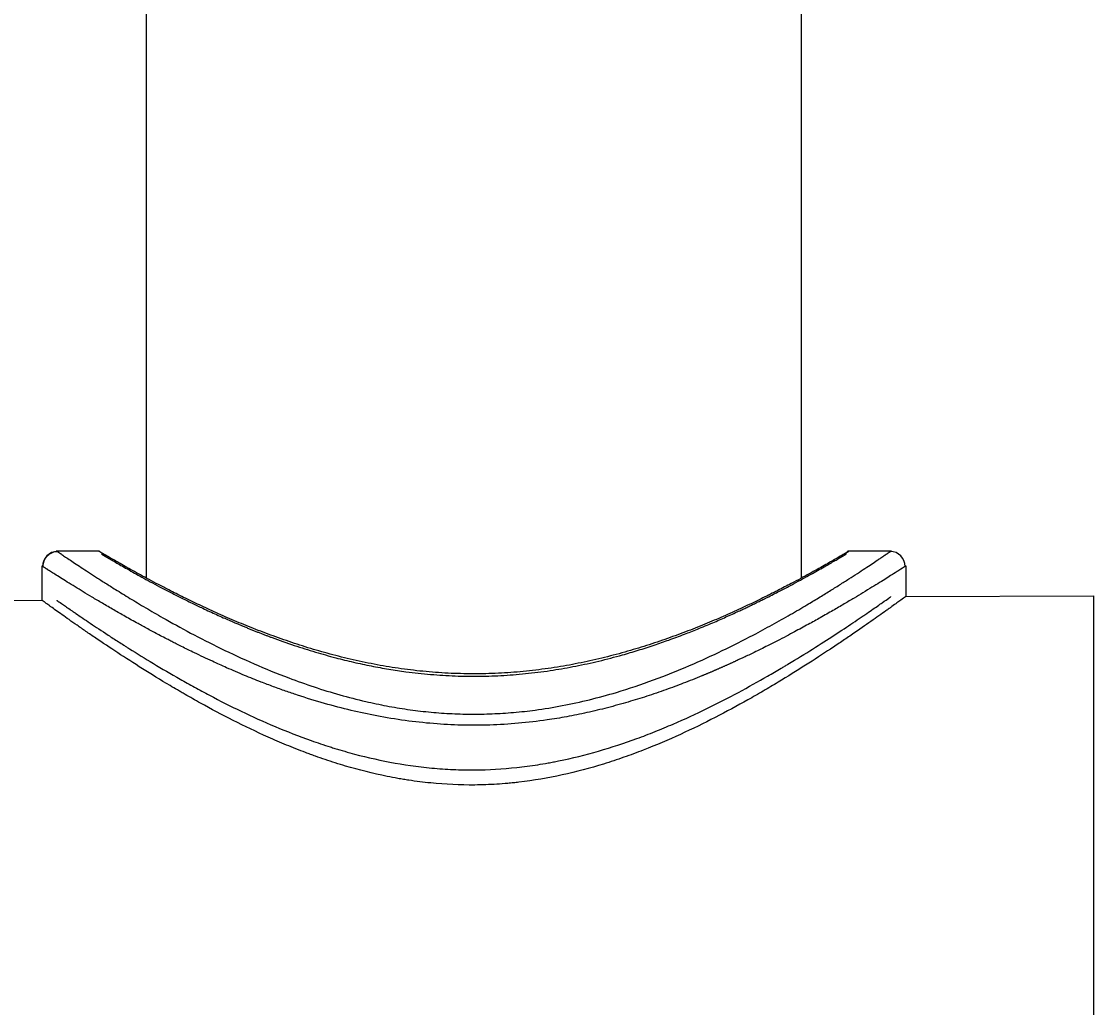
# Model space of a CAD drawing. Header units: millimetres. Extents: x 11618 to 13994, y -5897 to -2537.
# Drawn here: x 12316.13 to 12352.12, y -4158.07 to -4124.98 of the extents above; entities that cross this region are included whole.
import ezdxf

# ---------------------------------------------------------------- set-up
doc = ezdxf.new("R2010")
doc.units = ezdxf.units.MM
doc.layers.add('DIM', color=3, linetype='Continuous', lineweight=13)
doc.styles.get("Standard").update_dxf_attribs({"font": 'arial.ttf'})
doc.dimstyles.get("Standard").update_dxf_attribs({"dimtxt": 0.18, "dimasz": 0.18, "dimexe": 0.18, "dimexo": 0.0625, "dimgap": 0.09, "dimtad": 0, "dimtih": 1, "dimtoh": 1, "dimdec": 1, "dimdsep": 46, "dimtxsty": 'Standard', "dimcen": 0.09, "dimadec": 0, "dimazin": 0, "dimtfac": 1, "dimtdec": 1, "dimtofl": 0, "dimtmove": 0, "dimatfit": 3, "dimfxl": 1, "dimtolj": 1, "dimtzin": 0, "dimarcsym": 0})

# ---------------------------------------------------------------- blocks, each defined once
blk = doc.blocks.new('*D7')
at = {"layer": 'Defpoints', "color": 0, "transparency": 16777216}
for p in [(12331.318, -3489.71), (12736.437, -5533.88), (12816.946, -5533.88)]:
    blk.add_point(p, dxfattribs=at)
at = {"layer": 'DIM', "color": 0, "lineweight": -2, "transparency": 16777216}
for p, q in [((12331.381, -3489.71), (12817.126, -3489.71)), ((12816.946, -3507.71), (12816.946, -4494.996)), ((12816.946, -5515.88), (12816.946, -4528.595)), ((12736.499, -5533.88), (12817.126, -5533.88))]:
    blk.add_line(p, q, dxfattribs=at)
at = {"layer": 'DIM', "color": 0, "transparency": 16777216}
for points in [[(12813.946, -3507.71), (12819.946, -3507.71), (12816.946, -3489.71)], [(12813.946, -5515.88), (12819.946, -5515.88), (12816.946, -5533.88)]]:
    blk.add_solid(points, dxfattribs=at)
at = {"layer": 'DIM', "color": 3, "transparency": 16777216, "insert": (12816.946, -4511.795), "char_height": 18, "attachment_point": 5}
blk.add_mtext('\\A1;(2280)', dxfattribs=at)

msp = doc.modelspace()

# ---------------------------------------------------------------- linework, layer by layer
at = {"linetype": 'Continuous', "lineweight": 18}
for p, q in [((12320.318, -3609.706), (12320.318, -4143.641)), ((12342.318, -4143.641), (12342.318, -4004.886)), ((12318.75, -4142.749), (12317.298, -4142.749)), ((12345.342, -4142.749), (12343.885, -4142.749)), ((12316.818, -4143.249), (12316.818, -4144.401)), ((12345.818, -4143.249), (12345.818, -4144.273)), ((12345.814, -4144.277), (12352.118, -4144.249)), ((12352.118, -4144.249), (12352.118, -4184.249)), ((12313.318, -4144.42), (12316.823, -4144.404))]:
    msp.add_line(p, q, dxfattribs=at)
for centre, major_axis, ratio, start_param, end_param in [((12317.341, -4143.264), (0.277, 0.416), 0.99765, 0.58867, 2.157296), ((12343.912, -4142.853), (0.0507, -0.0862), 0.999321, 3.293819, 3.641049), ((12343.912, -4142.853), (0.0507, -0.0862), 0.999321, 2.975535, 3.247018), ((12345.296, -4143.264), (0.277, -0.416), 0.997724, 0.98425, 2.552943)]:
    msp.add_ellipse(centre, major_axis=major_axis, ratio=ratio, start_param=start_param, end_param=end_param, dxfattribs=at)
for points, knots in [([(12317.351, -4142.772), (12317.286, -4142.772), (12317.193, -4142.79), (12317.076, -4142.851), (12316.997, -4142.916), (12316.932, -4142.996), (12316.871, -4143.112), (12316.853, -4143.206), (12316.852, -4143.271)], [0, 0, 0, 0, 0.239539, 0.368425, 0.500024, 0.631619, 0.760495, 1, 1, 1, 1]), ([(12317.318, -4142.749), (12317.318, -4142.749), (12317.318, -4142.749), (12317.319, -4142.749), (12317.319, -4142.75), (12317.32, -4142.75), (12317.321, -4142.751), (12317.322, -4142.752), (12317.323, -4142.752), (12317.325, -4142.753), (12317.326, -4142.755), (12317.328, -4142.756), (12317.331, -4142.758), (12317.333, -4142.759), (12317.336, -4142.761), (12317.338, -4142.763), (12317.342, -4142.765), (12317.345, -4142.767), (12317.348, -4142.77), (12317.351, -4142.771), (12317.352, -4142.772)], [0, 0, 0, 0, 0.032688, 0.089949, 0.147207, 0.204464, 0.26172, 0.318975, 0.376231, 0.433489, 0.490749, 0.548012, 0.60528, 0.662552, 0.71983, 0.777115, 0.834407, 0.891708, 0.949018, 1, 1, 1, 1]), ([(12318.724, -4142.752), (12318.724, -4142.752), (12318.723, -4142.752), (12318.722, -4142.751), (12318.721, -4142.75), (12318.72, -4142.75), (12318.719, -4142.75), (12318.719, -4142.749), (12318.718, -4142.749), (12318.718, -4142.749), (12318.719, -4142.749), (12318.719, -4142.749), (12318.719, -4142.75), (12318.72, -4142.75), (12318.721, -4142.751), (12318.722, -4142.751), (12318.723, -4142.752), (12318.724, -4142.752), (12318.724, -4142.752)], [0, 0, 0, 0, 0.0633, 0.126584, 0.189853, 0.25311, 0.316353, 0.379585, 0.442806, 0.506017, 0.569219, 0.632412, 0.695599, 0.758779, 0.821953, 0.885123, 0.948289, 1, 1, 1, 1]), ([(12343.919, -4142.749), (12343.919, -4142.749), (12343.918, -4142.749), (12343.918, -4142.749), (12343.918, -4142.75), (12343.917, -4142.75), (12343.917, -4142.75), (12343.916, -4142.751), (12343.915, -4142.752), (12343.913, -4142.752), (12343.912, -4142.753), (12343.91, -4142.754), (12343.908, -4142.755), (12343.906, -4142.756), (12343.904, -4142.758), (12343.902, -4142.759), (12343.899, -4142.761), (12343.897, -4142.762), (12343.894, -4142.764), (12343.891, -4142.766), (12343.887, -4142.768), (12343.884, -4142.77), (12343.88, -4142.772), (12343.876, -4142.774), (12343.872, -4142.776), (12343.868, -4142.779), (12343.864, -4142.781), (12343.859, -4142.784), (12343.855, -4142.787), (12343.85, -4142.79), (12343.845, -4142.793), (12343.839, -4142.796), (12343.834, -4142.799), (12343.828, -4142.802), (12343.823, -4142.806), (12343.817, -4142.809), (12343.811, -4142.813), (12343.804, -4142.817), (12343.798, -4142.82), (12343.791, -4142.824), (12343.784, -4142.828), (12343.777, -4142.833), (12343.77, -4142.837), (12343.762, -4142.841), (12343.755, -4142.846), (12343.747, -4142.85), (12343.707, -4142.874), (12343.623, -4142.923), (12343.472, -4143.01), (12343.291, -4143.115), (12343.081, -4143.234), (12342.844, -4143.367), (12342.581, -4143.512), (12342.292, -4143.67), (12341.942, -4143.856), (12341.524, -4144.073), (12341.027, -4144.322), (12340.491, -4144.581), (12339.918, -4144.844), (12339.311, -4145.108), (12338.67, -4145.37), (12337.999, -4145.624), (12337.3, -4145.866), (12336.57, -4146.092), (12335.811, -4146.3), (12335.026, -4146.482), (12334.221, -4146.634), (12333.399, -4146.752), (12332.562, -4146.833), (12331.72, -4146.873), (12330.874, -4146.872), (12330.028, -4146.83), (12329.193, -4146.747), (12328.371, -4146.627), (12327.564, -4146.472), (12326.779, -4146.288), (12326.02, -4146.079), (12325.288, -4145.85), (12324.585, -4145.605), (12323.914, -4145.349), (12323.278, -4145.088), (12322.672, -4144.823), (12322.102, -4144.56), (12321.569, -4144.303), (12321.117, -4144.075), (12320.735, -4143.877), (12320.416, -4143.708), (12320.123, -4143.549), (12319.854, -4143.401), (12319.61, -4143.264), (12319.393, -4143.141), (12319.205, -4143.034), (12319.091, -4142.968), (12319.028, -4142.931), (12319.006, -4142.918), (12318.984, -4142.905), (12318.962, -4142.893), (12318.942, -4142.881), (12318.923, -4142.869), (12318.904, -4142.859), (12318.887, -4142.848), (12318.87, -4142.838), (12318.854, -4142.829), (12318.839, -4142.82), (12318.825, -4142.812), (12318.812, -4142.804), (12318.799, -4142.797), (12318.788, -4142.79), (12318.777, -4142.784), (12318.767, -4142.778), (12318.759, -4142.773), (12318.751, -4142.768), (12318.743, -4142.764), (12318.737, -4142.76), (12318.732, -4142.757), (12318.727, -4142.755), (12318.725, -4142.753), (12318.724, -4142.753)], [0, 0, 0, 0, 0.000655, 0.001844, 0.003032, 0.004221, 0.005409, 0.006598, 0.007786, 0.008974, 0.010162, 0.01135, 0.012538, 0.013726, 0.014914, 0.016102, 0.017291, 0.018479, 0.019667, 0.020856, 0.022045, 0.023233, 0.024422, 0.025611, 0.026801, 0.02799, 0.02918, 0.03037, 0.03156, 0.032751, 0.033942, 0.035133, 0.036324, 0.037516, 0.038708, 0.039901, 0.041094, 0.042287, 0.043481, 0.044676, 0.04587, 0.047066, 0.048261, 0.049458, 0.050654, 0.051852, 0.05305, 0.068751, 0.084494, 0.100316, 0.116252, 0.131893, 0.147586, 0.163361, 0.179251, 0.200266, 0.221301, 0.242423, 0.263609, 0.284646, 0.305603, 0.326819, 0.347716, 0.368377, 0.389799, 0.41083, 0.431582, 0.452813, 0.47379, 0.494653, 0.515605, 0.536587, 0.557746, 0.578554, 0.599616, 0.621052, 0.641841, 0.662902, 0.684326, 0.705186, 0.726181, 0.747383, 0.768482, 0.78954, 0.810626, 0.826447, 0.842166, 0.857813, 0.873419, 0.889379, 0.905219, 0.920973, 0.936676, 0.939336, 0.941993, 0.944647, 0.947298, 0.949947, 0.952593, 0.955236, 0.957878, 0.960518, 0.963155, 0.965792, 0.968426, 0.97106, 0.973693, 0.976324, 0.978955, 0.981586, 0.984216, 0.986846, 0.989476, 0.992106, 0.994737, 0.997368, 1, 1, 1, 1]), ([(12318.824, -4142.853), (12318.825, -4142.853), (12318.826, -4142.853), (12318.828, -4142.855), (12318.83, -4142.856), (12318.832, -4142.857), (12318.835, -4142.859), (12318.838, -4142.861), (12318.841, -4142.862), (12318.844, -4142.864), (12318.847, -4142.866), (12318.851, -4142.869), (12318.855, -4142.871), (12318.859, -4142.874), (12318.864, -4142.876), (12318.869, -4142.879), (12318.874, -4142.882), (12318.879, -4142.885), (12318.884, -4142.888), (12318.89, -4142.892), (12318.896, -4142.895), (12318.902, -4142.899), (12318.908, -4142.902), (12318.915, -4142.906), (12318.921, -4142.91), (12318.928, -4142.914), (12318.936, -4142.919), (12318.943, -4142.923), (12318.951, -4142.928), (12318.959, -4142.932), (12318.967, -4142.937), (12318.976, -4142.942), (12318.984, -4142.947), (12318.993, -4142.953), (12319.002, -4142.958), (12319.012, -4142.963), (12319.021, -4142.969), (12319.031, -4142.975), (12319.041, -4142.981), (12319.052, -4142.987), (12319.062, -4142.993), (12319.073, -4142.999), (12319.084, -4143.006), (12319.096, -4143.012), (12319.107, -4143.019), (12319.119, -4143.026), (12319.131, -4143.033), (12319.184, -4143.064), (12319.289, -4143.125), (12319.47, -4143.23), (12319.684, -4143.351), (12319.92, -4143.484), (12320.178, -4143.627), (12320.456, -4143.779), (12320.772, -4143.947), (12321.111, -4144.123), (12321.475, -4144.309), (12321.841, -4144.49), (12322.246, -4144.684), (12322.598, -4144.847), (12322.897, -4144.981), (12323.092, -4145.067), (12323.256, -4145.138), (12323.386, -4145.193), (12323.481, -4145.233), (12323.541, -4145.258), (12323.589, -4145.278), (12323.635, -4145.297), (12323.694, -4145.321), (12323.751, -4145.345), (12323.808, -4145.368), (12323.865, -4145.391), (12323.921, -4145.413), (12323.976, -4145.435), (12324.031, -4145.457), (12324.085, -4145.478), (12324.139, -4145.499), (12324.191, -4145.519), (12324.244, -4145.539), (12324.295, -4145.559), (12324.346, -4145.579), (12324.397, -4145.598), (12324.446, -4145.616), (12324.495, -4145.635), (12324.77, -4145.737), (12325.264, -4145.911), (12325.98, -4146.138), (12326.647, -4146.326), (12327.273, -4146.481), (12327.868, -4146.609), (12328.455, -4146.716), (12329.118, -4146.815), (12329.861, -4146.896), (12330.689, -4146.947), (12331.512, -4146.957), (12332.334, -4146.928), (12333.159, -4146.859), (12333.964, -4146.754), (12334.752, -4146.614), (12335.53, -4146.444), (12336.227, -4146.262), (12336.845, -4146.079), (12337.365, -4145.912), (12337.883, -4145.731), (12338.365, -4145.552), (12338.856, -4145.358), (12339.245, -4145.197), (12339.561, -4145.061), (12339.781, -4144.963), (12339.997, -4144.866), (12340.184, -4144.78), (12340.344, -4144.705), (12340.479, -4144.641), (12340.61, -4144.579), (12340.739, -4144.517), (12340.864, -4144.456), (12340.986, -4144.396), (12341.141, -4144.319), (12341.321, -4144.228), (12341.523, -4144.125), (12341.77, -4143.997), (12342.051, -4143.848), (12342.353, -4143.685), (12342.62, -4143.538), (12342.863, -4143.402), (12343.083, -4143.277), (12343.279, -4143.165), (12343.443, -4143.07), (12343.541, -4143.013), (12343.593, -4142.982), (12343.612, -4142.971), (12343.631, -4142.96), (12343.648, -4142.95), (12343.665, -4142.94), (12343.681, -4142.931), (12343.696, -4142.922), (12343.71, -4142.914), (12343.723, -4142.906), (12343.735, -4142.899), (12343.747, -4142.892), (12343.758, -4142.885), (12343.767, -4142.88), (12343.776, -4142.874), (12343.784, -4142.87), (12343.792, -4142.865), (12343.798, -4142.861), (12343.803, -4142.858), (12343.808, -4142.855), (12343.812, -4142.853), (12343.815, -4142.851), (12343.817, -4142.85), (12343.818, -4142.849), (12343.818, -4142.849), (12343.818, -4142.849)], [0, 0, 0, 0, 0.001336, 0.002672, 0.004009, 0.005348, 0.006687, 0.008026, 0.009367, 0.010709, 0.012051, 0.013395, 0.014739, 0.016085, 0.017431, 0.018778, 0.020126, 0.021475, 0.022825, 0.024176, 0.025528, 0.026881, 0.028235, 0.02959, 0.030946, 0.032303, 0.033661, 0.03502, 0.03638, 0.037742, 0.039104, 0.040467, 0.041832, 0.043197, 0.044564, 0.045931, 0.0473, 0.04867, 0.050041, 0.051414, 0.052787, 0.054161, 0.055537, 0.056914, 0.058292, 0.059671, 0.061051, 0.062433, 0.077575, 0.093073, 0.108934, 0.125167, 0.139674, 0.154872, 0.170764, 0.187355, 0.202295, 0.218589, 0.232719, 0.249981, 0.258098, 0.264994, 0.270671, 0.275128, 0.278366, 0.280383, 0.281181, 0.283144, 0.285081, 0.286991, 0.288875, 0.290731, 0.292561, 0.294364, 0.29614, 0.297889, 0.299611, 0.301306, 0.302975, 0.304617, 0.306232, 0.30782, 0.309381, 0.310916, 0.312424, 0.33515, 0.356039, 0.375098, 0.391566, 0.407498, 0.422905, 0.4378, 0.458891, 0.479683, 0.500223, 0.52069, 0.541514, 0.562739, 0.582578, 0.603442, 0.625358, 0.640425, 0.656391, 0.671187, 0.687487, 0.70165, 0.718858, 0.726665, 0.734473, 0.742281, 0.750089, 0.755285, 0.760446, 0.765571, 0.770661, 0.775716, 0.780735, 0.785719, 0.795038, 0.803994, 0.812586, 0.829145, 0.845069, 0.860362, 0.875029, 0.891176, 0.906989, 0.922477, 0.93765, 0.940283, 0.942913, 0.94554, 0.948163, 0.950782, 0.953399, 0.956012, 0.958622, 0.961229, 0.963833, 0.966434, 0.969032, 0.971627, 0.974219, 0.976808, 0.979395, 0.981979, 0.984561, 0.98714, 0.989717, 0.992291, 0.994863, 0.997433, 1, 1, 1, 1]), ([(12343.741, -4142.854), (12343.743, -4142.853), (12343.751, -4142.848), (12343.764, -4142.84), (12343.78, -4142.831), (12343.795, -4142.822), (12343.809, -4142.814), (12343.823, -4142.806), (12343.835, -4142.798), (12343.847, -4142.792), (12343.858, -4142.785), (12343.867, -4142.779), (12343.877, -4142.774), (12343.885, -4142.769), (12343.89, -4142.766), (12343.893, -4142.764), (12343.894, -4142.764)], [0, 0, 0, 0, 0.025809, 0.104964, 0.184065, 0.263118, 0.342129, 0.421102, 0.500044, 0.578959, 0.657853, 0.736731, 0.815599, 0.894462, 0.973326, 1, 1, 1, 1]), ([(12345.319, -4142.749), (12345.319, -4142.749), (12345.318, -4142.749), (12345.318, -4142.749), (12345.318, -4142.75), (12345.317, -4142.75), (12345.316, -4142.751), (12345.315, -4142.752), (12345.313, -4142.753), (12345.312, -4142.754), (12345.31, -4142.755), (12345.308, -4142.756), (12345.306, -4142.758), (12345.303, -4142.76), (12345.301, -4142.761), (12345.298, -4142.763), (12345.295, -4142.766), (12345.291, -4142.768), (12345.288, -4142.77), (12345.285, -4142.772), (12345.284, -4142.773)], [0, 0, 0, 0, 0.047895, 0.104297, 0.160697, 0.217094, 0.273491, 0.329888, 0.386285, 0.442684, 0.499086, 0.555491, 0.6119, 0.668314, 0.724734, 0.781161, 0.837596, 0.894038, 0.95049, 1, 1, 1, 1]), ([(12345.818, -4144.273), (12345.818, -4144.273), (12345.793, -4144.292), (12345.692, -4144.366), (12345.617, -4144.42), (12345.469, -4144.528), (12345.413, -4144.568), (12345.321, -4144.634), (12345.288, -4144.657), (12345.221, -4144.706), (12345.186, -4144.731), (12345.002, -4144.862), (12344.834, -4144.981), (12344.459, -4145.244), (12344.252, -4145.388), (12343.912, -4145.62), (12343.794, -4145.701), (12343.609, -4145.825), (12343.547, -4145.867), (12343.419, -4145.952), (12343.354, -4145.995), (12343.025, -4146.213), (12342.746, -4146.395), (12342.159, -4146.767), (12341.851, -4146.959), (12341.366, -4147.251), (12341.201, -4147.349), (12340.947, -4147.497), (12340.861, -4147.547), (12340.688, -4147.646), (12340.6, -4147.696), (12340.158, -4147.944), (12339.794, -4148.142), (12339.041, -4148.529), (12338.653, -4148.719), (12337.85, -4149.086), (12337.436, -4149.263), (12336.792, -4149.514), (12336.574, -4149.595), (12336.24, -4149.712), (12336.128, -4149.751), (12335.903, -4149.825), (12335.789, -4149.862), (12335.221, -4150.038), (12334.757, -4150.162), (12333.81, -4150.369), (12333.327, -4150.451), (12332.771, -4150.516), (12332.709, -4150.523), (12332.585, -4150.536), (12332.398, -4150.554), (12332.212, -4150.568), (12331.841, -4150.591), (12331.594, -4150.6), (12330.853, -4150.606), (12330.361, -4150.583), (12329.626, -4150.51), (12329.381, -4150.48), (12329.076, -4150.433), (12329.015, -4150.424), (12328.893, -4150.404), (12328.832, -4150.393), (12328.65, -4150.361), (12328.53, -4150.338), (12327.931, -4150.217), (12327.464, -4150.099), (12326.78, -4149.897), (12326.555, -4149.825), (12326.221, -4149.712), (12326.054, -4149.654), (12325.89, -4149.594), (12325.78, -4149.554), (12325.725, -4149.534), (12325.454, -4149.431), (12325.24, -4149.347), (12324.821, -4149.173), (12324.616, -4149.085), (12324.009, -4148.813), (12323.619, -4148.626), (12322.863, -4148.244), (12322.498, -4148.05), (12321.968, -4147.756), (12321.795, -4147.658), (12321.581, -4147.535), (12321.539, -4147.511), (12321.454, -4147.462), (12321.329, -4147.388), (12321.205, -4147.315), (12320.799, -4147.074), (12320.49, -4146.884), (12319.903, -4146.515), (12319.625, -4146.336), (12319.102, -4145.992), (12318.856, -4145.828), (12318.57, -4145.634), (12318.514, -4145.595), (12318.404, -4145.52), (12318.242, -4145.409), (12318.093, -4145.306), (12317.809, -4145.109), (12317.642, -4144.99), (12317.35, -4144.783), (12317.225, -4144.694), (12317.112, -4144.613), (12317.1, -4144.604), (12317.076, -4144.587), (12317.064, -4144.579), (12317.031, -4144.554), (12316.969, -4144.51), (12316.921, -4144.475), (12316.844, -4144.42), (12316.818, -4144.401), (12316.818, -4144.401)], [0, 0, 0, 0, 0.03125, 0.03125, 0.0625, 0.0625, 0.078125, 0.078125, 0.085937, 0.085937, 0.09375, 0.09375, 0.125, 0.125, 0.15625, 0.15625, 0.171875, 0.171875, 0.179688, 0.179688, 0.1875, 0.1875, 0.21875, 0.21875, 0.25, 0.25, 0.265625, 0.265625, 0.273437, 0.273437, 0.28125, 0.28125, 0.3125, 0.3125, 0.34375, 0.34375, 0.375, 0.375, 0.390625, 0.390625, 0.398437, 0.398437, 0.40625, 0.40625, 0.4375, 0.4375, 0.46875, 0.46875, 0.472656, 0.472656, 0.476562, 0.484375, 0.484375, 0.5, 0.5, 0.53125, 0.53125, 0.546875, 0.546875, 0.550781, 0.550781, 0.554688, 0.554688, 0.5625, 0.5625, 0.59375, 0.59375, 0.609375, 0.609375, 0.617188, 0.621094, 0.621094, 0.625, 0.625, 0.640625, 0.640625, 0.65625, 0.65625, 0.6875, 0.6875, 0.71875, 0.71875, 0.734375, 0.734375, 0.738281, 0.738281, 0.742188, 0.75, 0.75, 0.78125, 0.78125, 0.8125, 0.8125, 0.84375, 0.84375, 0.851562, 0.851562, 0.859375, 0.875, 0.875, 0.90625, 0.90625, 0.9375, 0.9375, 0.941406, 0.941406, 0.945312, 0.945312, 0.953125, 0.96875, 0.96875, 1, 1, 1, 1]), ([(12317.318, -4144.402), (12317.318, -4144.402), (12317.343, -4144.419), (12317.44, -4144.487), (12317.512, -4144.537), (12317.654, -4144.636), (12317.708, -4144.673), (12317.796, -4144.734), (12317.843, -4144.766), (12317.893, -4144.8), (12317.927, -4144.823), (12317.944, -4144.835), (12318.103, -4144.944), (12318.264, -4145.054), (12318.626, -4145.296), (12318.826, -4145.429), (12319.154, -4145.643), (12319.268, -4145.716), (12319.446, -4145.831), (12319.506, -4145.869), (12319.599, -4145.928), (12319.63, -4145.948), (12319.693, -4145.988), (12319.724, -4146.008), (12320.011, -4146.188), (12320.281, -4146.355), (12320.849, -4146.697), (12321.148, -4146.873), (12321.619, -4147.14), (12321.78, -4147.23), (12322.026, -4147.365), (12322.109, -4147.41), (12322.277, -4147.501), (12322.362, -4147.546), (12322.793, -4147.773), (12323.148, -4147.952), (12323.88, -4148.303), (12324.258, -4148.475), (12325.039, -4148.804), (12325.442, -4148.962), (12326.067, -4149.183), (12326.279, -4149.255), (12326.549, -4149.341), (12326.603, -4149.357), (12326.712, -4149.391), (12326.766, -4149.407), (12326.931, -4149.456), (12327.041, -4149.488), (12327.594, -4149.641), (12328.044, -4149.748), (12328.961, -4149.921), (12329.427, -4149.988), (12330.022, -4150.044), (12330.141, -4150.053), (12330.381, -4150.07), (12330.501, -4150.077), (12330.861, -4150.092), (12331.099, -4150.096), (12331.813, -4150.091), (12332.287, -4150.063), (12332.993, -4149.988), (12333.227, -4149.957), (12333.579, -4149.902), (12333.695, -4149.882), (12333.87, -4149.851), (12333.929, -4149.84), (12334.045, -4149.818), (12334.103, -4149.807), (12334.622, -4149.701), (12335.07, -4149.589), (12335.945, -4149.337), (12336.37, -4149.196), (12336.994, -4148.968), (12337.2, -4148.889), (12337.505, -4148.767), (12337.605, -4148.726), (12337.806, -4148.642), (12337.905, -4148.6), (12338.397, -4148.388), (12338.776, -4148.213), (12339.506, -4147.857), (12339.857, -4147.676), (12340.535, -4147.313), (12340.861, -4147.131), (12341.332, -4146.861), (12341.486, -4146.771), (12341.674, -4146.659), (12341.712, -4146.637), (12341.786, -4146.593), (12341.897, -4146.526), (12342.005, -4146.461), (12342.361, -4146.245), (12342.629, -4146.077), (12343.131, -4145.758), (12343.366, -4145.606), (12343.801, -4145.32), (12344.001, -4145.186), (12344.229, -4145.032), (12344.274, -4145.002), (12344.339, -4144.958), (12344.36, -4144.943), (12344.402, -4144.915), (12344.506, -4144.844), (12344.6, -4144.779), (12344.811, -4144.634), (12344.93, -4144.552), (12345.121, -4144.418), (12345.195, -4144.366), (12345.25, -4144.327), (12345.256, -4144.323), (12345.267, -4144.315), (12345.272, -4144.312), (12345.286, -4144.302), (12345.309, -4144.286), (12345.318, -4144.279), (12345.318, -4144.279)], [0, 0, 0, 0, 0.03125, 0.03125, 0.0625, 0.0625, 0.078125, 0.078125, 0.085938, 0.089844, 0.089844, 0.09375, 0.09375, 0.125, 0.125, 0.15625, 0.15625, 0.171875, 0.171875, 0.179688, 0.179688, 0.183594, 0.183594, 0.1875, 0.1875, 0.21875, 0.21875, 0.25, 0.25, 0.265625, 0.265625, 0.273438, 0.273438, 0.28125, 0.28125, 0.3125, 0.3125, 0.34375, 0.34375, 0.375, 0.375, 0.390625, 0.390625, 0.394531, 0.394531, 0.398438, 0.398438, 0.40625, 0.40625, 0.4375, 0.4375, 0.46875, 0.46875, 0.476563, 0.476563, 0.484375, 0.484375, 0.5, 0.5, 0.53125, 0.53125, 0.546875, 0.546875, 0.554688, 0.554688, 0.558594, 0.558594, 0.5625, 0.5625, 0.59375, 0.59375, 0.625, 0.625, 0.640625, 0.640625, 0.648438, 0.648438, 0.65625, 0.65625, 0.6875, 0.6875, 0.71875, 0.71875, 0.75, 0.75, 0.765625, 0.765625, 0.769531, 0.769531, 0.773438, 0.78125, 0.78125, 0.8125, 0.8125, 0.84375, 0.84375, 0.875, 0.875, 0.882813, 0.882813, 0.886719, 0.886719, 0.890625, 0.90625, 0.90625, 0.9375, 0.9375, 0.96875, 0.96875, 0.972656, 0.972656, 0.976563, 0.976563, 0.984375, 1, 1, 1, 1])]:
    msp.add_open_spline(points, degree=3, knots=knots, dxfattribs=at)
at = {"linetype": 'Continuous', "lineweight": 13}
for points, knots in [([(12317.352, -4142.772), (12317.352, -4142.772), (12317.353, -4142.773), (12317.356, -4142.775), (12317.36, -4142.778), (12317.365, -4142.781), (12317.369, -4142.784), (12317.374, -4142.787), (12317.379, -4142.791), (12317.384, -4142.794), (12317.39, -4142.798), (12317.395, -4142.802), (12317.401, -4142.806), (12317.408, -4142.81), (12317.414, -4142.814), (12317.42, -4142.819), (12317.427, -4142.823), (12317.434, -4142.828), (12317.441, -4142.833), (12317.449, -4142.838), (12317.457, -4142.843), (12317.495, -4142.869), (12317.576, -4142.925), (12317.728, -4143.027), (12317.914, -4143.151), (12318.131, -4143.295), (12318.377, -4143.457), (12318.651, -4143.634), (12318.955, -4143.828), (12319.324, -4144.061), (12319.768, -4144.335), (12320.298, -4144.652), (12320.966, -4145.04), (12321.796, -4145.498), (12322.819, -4146.022), (12323.919, -4146.534), (12324.976, -4146.968), (12325.946, -4147.313), (12326.808, -4147.58), (12327.623, -4147.79), (12328.384, -4147.95), (12329.087, -4148.067), (12329.792, -4148.153), (12330.502, -4148.208), (12331.217, -4148.229), (12331.937, -4148.217), (12332.657, -4148.171), (12333.444, -4148.084), (12334.297, -4147.945), (12335.21, -4147.745), (12336.24, -4147.462), (12337.373, -4147.081), (12338.56, -4146.603), (12339.678, -4146.091), (12340.593, -4145.627), (12341.343, -4145.222), (12341.944, -4144.883), (12342.458, -4144.581), (12342.894, -4144.319), (12343.26, -4144.094), (12343.598, -4143.882), (12343.911, -4143.683), (12344.195, -4143.498), (12344.451, -4143.331), (12344.674, -4143.184), (12344.812, -4143.092), (12344.887, -4143.041), (12344.914, -4143.023), (12344.939, -4143.006), (12344.964, -4142.99), (12344.987, -4142.974), (12345.01, -4142.958), (12345.032, -4142.943), (12345.054, -4142.929), (12345.074, -4142.915), (12345.094, -4142.902), (12345.113, -4142.889), (12345.131, -4142.877), (12345.148, -4142.865), (12345.164, -4142.854), (12345.18, -4142.844), (12345.195, -4142.834), (12345.209, -4142.824), (12345.222, -4142.815), (12345.234, -4142.807), (12345.245, -4142.799), (12345.256, -4142.792), (12345.266, -4142.785), (12345.275, -4142.779), (12345.283, -4142.774), (12345.29, -4142.769), (12345.294, -4142.766), (12345.296, -4142.764)], [0, 0, 0, 0, 0.000141, 0.00142, 0.0027, 0.00398, 0.00526, 0.00654, 0.007821, 0.009102, 0.010383, 0.011665, 0.012947, 0.01423, 0.015513, 0.016797, 0.018081, 0.019366, 0.020651, 0.021936, 0.023223, 0.02451, 0.040691, 0.056929, 0.07326, 0.08972, 0.105703, 0.121765, 0.137935, 0.154242, 0.175859, 0.19754, 0.219351, 0.251926, 0.284239, 0.3172, 0.349319, 0.371545, 0.393197, 0.414389, 0.430983, 0.447308, 0.463434, 0.479435, 0.495664, 0.511874, 0.528146, 0.544559, 0.565838, 0.587516, 0.609741, 0.641711, 0.674767, 0.706924, 0.739677, 0.761396, 0.783098, 0.804846, 0.82123, 0.837499, 0.853681, 0.869805, 0.886245, 0.902543, 0.91873, 0.93484, 0.937372, 0.939901, 0.942427, 0.94495, 0.947471, 0.949988, 0.952503, 0.955016, 0.957527, 0.960035, 0.962542, 0.965047, 0.96755, 0.970051, 0.972551, 0.97505, 0.977548, 0.980045, 0.982541, 0.985036, 0.98753, 0.990025, 0.992519, 0.995012, 0.997506, 1, 1, 1, 1]), ([(12345.296, -4142.764), (12345.297, -4142.764), (12345.299, -4142.762), (12345.302, -4142.76), (12345.305, -4142.759), (12345.307, -4142.757), (12345.309, -4142.756), (12345.311, -4142.754), (12345.313, -4142.753), (12345.314, -4142.752), (12345.316, -4142.751), (12345.317, -4142.751), (12345.317, -4142.75), (12345.318, -4142.75), (12345.318, -4142.749), (12345.319, -4142.749), (12345.319, -4142.749), (12345.319, -4142.749)], [0, 0, 0, 0, 0.070852, 0.141684, 0.212499, 0.283297, 0.354078, 0.424845, 0.495598, 0.566339, 0.637067, 0.707785, 0.778494, 0.849194, 0.919886, 0.990572, 1, 1, 1, 1]), ([(12345.796, -4143.264), (12345.795, -4143.265), (12345.793, -4143.266), (12345.789, -4143.268), (12345.786, -4143.27), (12345.782, -4143.273), (12345.778, -4143.275), (12345.774, -4143.278), (12345.77, -4143.281), (12345.765, -4143.284), (12345.76, -4143.287), (12345.756, -4143.29), (12345.75, -4143.293), (12345.745, -4143.296), (12345.74, -4143.3), (12345.734, -4143.304), (12345.728, -4143.307), (12345.722, -4143.311), (12345.715, -4143.315), (12345.709, -4143.32), (12345.702, -4143.324), (12345.695, -4143.328), (12345.688, -4143.333), (12345.681, -4143.338), (12345.673, -4143.343), (12345.665, -4143.348), (12345.657, -4143.353), (12345.649, -4143.358), (12345.641, -4143.363), (12345.632, -4143.369), (12345.624, -4143.374), (12345.615, -4143.38), (12345.605, -4143.386), (12345.596, -4143.392), (12345.586, -4143.398), (12345.577, -4143.404), (12345.566, -4143.411), (12345.556, -4143.417), (12345.546, -4143.424), (12345.535, -4143.431), (12345.524, -4143.438), (12345.513, -4143.445), (12345.502, -4143.452), (12345.49, -4143.459), (12345.479, -4143.467), (12345.467, -4143.474), (12345.455, -4143.482), (12345.442, -4143.49), (12345.43, -4143.497), (12345.417, -4143.506), (12345.404, -4143.514), (12345.391, -4143.522), (12345.378, -4143.531), (12345.364, -4143.539), (12345.298, -4143.581), (12345.165, -4143.665), (12344.941, -4143.805), (12344.679, -4143.966), (12344.392, -4144.141), (12344.081, -4144.329), (12343.746, -4144.528), (12343.368, -4144.747), (12342.966, -4144.977), (12342.535, -4145.217), (12342.152, -4145.424), (12341.798, -4145.612), (12341.481, -4145.777), (12341.171, -4145.933), (12340.898, -4146.069), (12340.69, -4146.17), (12340.511, -4146.255), (12340.363, -4146.325), (12340.247, -4146.379), (12340.164, -4146.418), (12340.113, -4146.442), (12340.078, -4146.458), (12340.046, -4146.473), (12340.006, -4146.491), (12339.967, -4146.509), (12339.928, -4146.526), (12339.889, -4146.544), (12339.851, -4146.561), (12339.813, -4146.578), (12339.774, -4146.595), (12339.737, -4146.612), (12339.699, -4146.629), (12339.662, -4146.646), (12339.624, -4146.662), (12339.587, -4146.678), (12339.551, -4146.694), (12339.514, -4146.71), (12339.478, -4146.726), (12339.442, -4146.741), (12339.406, -4146.757), (12339.371, -4146.772), (12339.336, -4146.787), (12339.301, -4146.802), (12339.266, -4146.817), (12339.232, -4146.832), (12339.197, -4146.846), (12339.164, -4146.86), (12339.13, -4146.874), (12339.097, -4146.888), (12339.063, -4146.902), (12339.031, -4146.916), (12338.998, -4146.929), (12338.774, -4147.022), (12338.369, -4147.183), (12337.754, -4147.412), (12337.137, -4147.622), (12336.483, -4147.825), (12335.814, -4148.01), (12335.125, -4148.175), (12334.447, -4148.312), (12333.681, -4148.438), (12332.819, -4148.539), (12331.859, -4148.597), (12330.906, -4148.601), (12329.956, -4148.55), (12329.004, -4148.446), (12328.079, -4148.295), (12327.175, -4148.1), (12326.286, -4147.867), (12325.559, -4147.642), (12324.994, -4147.449), (12324.586, -4147.302), (12324.124, -4147.127), (12323.596, -4146.914), (12323.053, -4146.682), (12322.492, -4146.429), (12322.059, -4146.225), (12321.719, -4146.059), (12321.515, -4145.958), (12321.339, -4145.869), (12321.188, -4145.792), (12321.063, -4145.728), (12320.918, -4145.653), (12320.751, -4145.565), (12320.558, -4145.463), (12320.378, -4145.366), (12320.209, -4145.274), (12319.951, -4145.133), (12319.621, -4144.949), (12319.221, -4144.72), (12318.851, -4144.504), (12318.507, -4144.3), (12318.203, -4144.116), (12317.923, -4143.945), (12317.67, -4143.788), (12317.444, -4143.647), (12317.254, -4143.528), (12317.142, -4143.456), (12317.083, -4143.419), (12317.062, -4143.405), (12317.042, -4143.393), (12317.023, -4143.38), (12317.005, -4143.369), (12316.987, -4143.358), (12316.971, -4143.347), (12316.955, -4143.337), (12316.94, -4143.327), (12316.926, -4143.319), (12316.913, -4143.31), (12316.901, -4143.302), (12316.889, -4143.295), (12316.879, -4143.288), (12316.869, -4143.282), (12316.86, -4143.276), (12316.852, -4143.271), (12316.845, -4143.266), (12316.839, -4143.262), (12316.833, -4143.259), (12316.829, -4143.256), (12316.825, -4143.253), (12316.822, -4143.252), (12316.82, -4143.25), (12316.819, -4143.249), (12316.819, -4143.249), (12316.818, -4143.249)], [0, 0, 0, 0, 0.001159, 0.002319, 0.00348, 0.004642, 0.005804, 0.006967, 0.008131, 0.009296, 0.010461, 0.011627, 0.012794, 0.013962, 0.015131, 0.0163, 0.017471, 0.018642, 0.019814, 0.020987, 0.02216, 0.023335, 0.02451, 0.025686, 0.026864, 0.028042, 0.02922, 0.0304, 0.031581, 0.032763, 0.033945, 0.035129, 0.036313, 0.037498, 0.038685, 0.039872, 0.04106, 0.042249, 0.043439, 0.04463, 0.045822, 0.047015, 0.048209, 0.049404, 0.0506, 0.051797, 0.052995, 0.054194, 0.055394, 0.056595, 0.057797, 0.059001, 0.060205, 0.06141, 0.062616, 0.077681, 0.09311, 0.108912, 0.125097, 0.139657, 0.154911, 0.170863, 0.187517, 0.202521, 0.218877, 0.227932, 0.238357, 0.250151, 0.257442, 0.263762, 0.269111, 0.273488, 0.276893, 0.279328, 0.28079, 0.281281, 0.282425, 0.283559, 0.284685, 0.285801, 0.286908, 0.288006, 0.289095, 0.290175, 0.291246, 0.292308, 0.293361, 0.294405, 0.295439, 0.296465, 0.297481, 0.298489, 0.299487, 0.300476, 0.301456, 0.302427, 0.303389, 0.304342, 0.305286, 0.306221, 0.307147, 0.308063, 0.308971, 0.309869, 0.310759, 0.311639, 0.31251, 0.328865, 0.343896, 0.359932, 0.375057, 0.391574, 0.407506, 0.422868, 0.437675, 0.458794, 0.479605, 0.500171, 0.520535, 0.541367, 0.562725, 0.582375, 0.603238, 0.625343, 0.635251, 0.645624, 0.656463, 0.6712, 0.68777, 0.701331, 0.719084, 0.72614, 0.73245, 0.738015, 0.742833, 0.746906, 0.750234, 0.757045, 0.763573, 0.769819, 0.775781, 0.78146, 0.79765, 0.812831, 0.829193, 0.844978, 0.860191, 0.874839, 0.890957, 0.906755, 0.922244, 0.937434, 0.939873, 0.942309, 0.944742, 0.947172, 0.949599, 0.952023, 0.954445, 0.956864, 0.95928, 0.961694, 0.964105, 0.966513, 0.968919, 0.971323, 0.973724, 0.976123, 0.97852, 0.980914, 0.983307, 0.985697, 0.988086, 0.990472, 0.992857, 0.99524, 0.997621, 1, 1, 1, 1]), ([(12345.818, -4143.249), (12345.818, -4143.249), (12345.818, -4143.249), (12345.818, -4143.25), (12345.817, -4143.25), (12345.817, -4143.25), (12345.816, -4143.251), (12345.814, -4143.252), (12345.813, -4143.253), (12345.811, -4143.254), (12345.809, -4143.255), (12345.807, -4143.257), (12345.804, -4143.258), (12345.802, -4143.26), (12345.799, -4143.262), (12345.797, -4143.263), (12345.796, -4143.264)], [0, 0, 0, 0, 0.071367, 0.142741, 0.214123, 0.285514, 0.356914, 0.428323, 0.499743, 0.571173, 0.642614, 0.714066, 0.785531, 0.857007, 0.928497, 1, 1, 1, 1])]:
    msp.add_open_spline(points, degree=3, knots=knots, dxfattribs=at)
at = {"linetype": 'Continuous', "lineweight": 18}
msp.add_open_spline([(12343.918, -4142.749), (12343.879, -4142.749), (12343.844, -4142.781)], degree=2, dxfattribs=at)

# ---------------------------------------------------------------- dimensions: what is measured, and where the dimension line sits
at = {"layer": 'DIM', "color": 3}
dim = msp.add_linear_dim(base=(12816.946, -5533.88), p1=(12331.318, -3489.71), p2=(12736.437, -5533.88), angle=90, text='(2280)', dimstyle='Standard', override={"dimtxt": 18, "dimasz": 18, "dimgap": 5, "dimclrt": 3}, dxfattribs=at)
dim.commit()
dim.dimension.update_dxf_attribs({"geometry": '*D7', "text_midpoint": (12816.946, -4511.795)})

doc.saveas('drawing.dxf')
